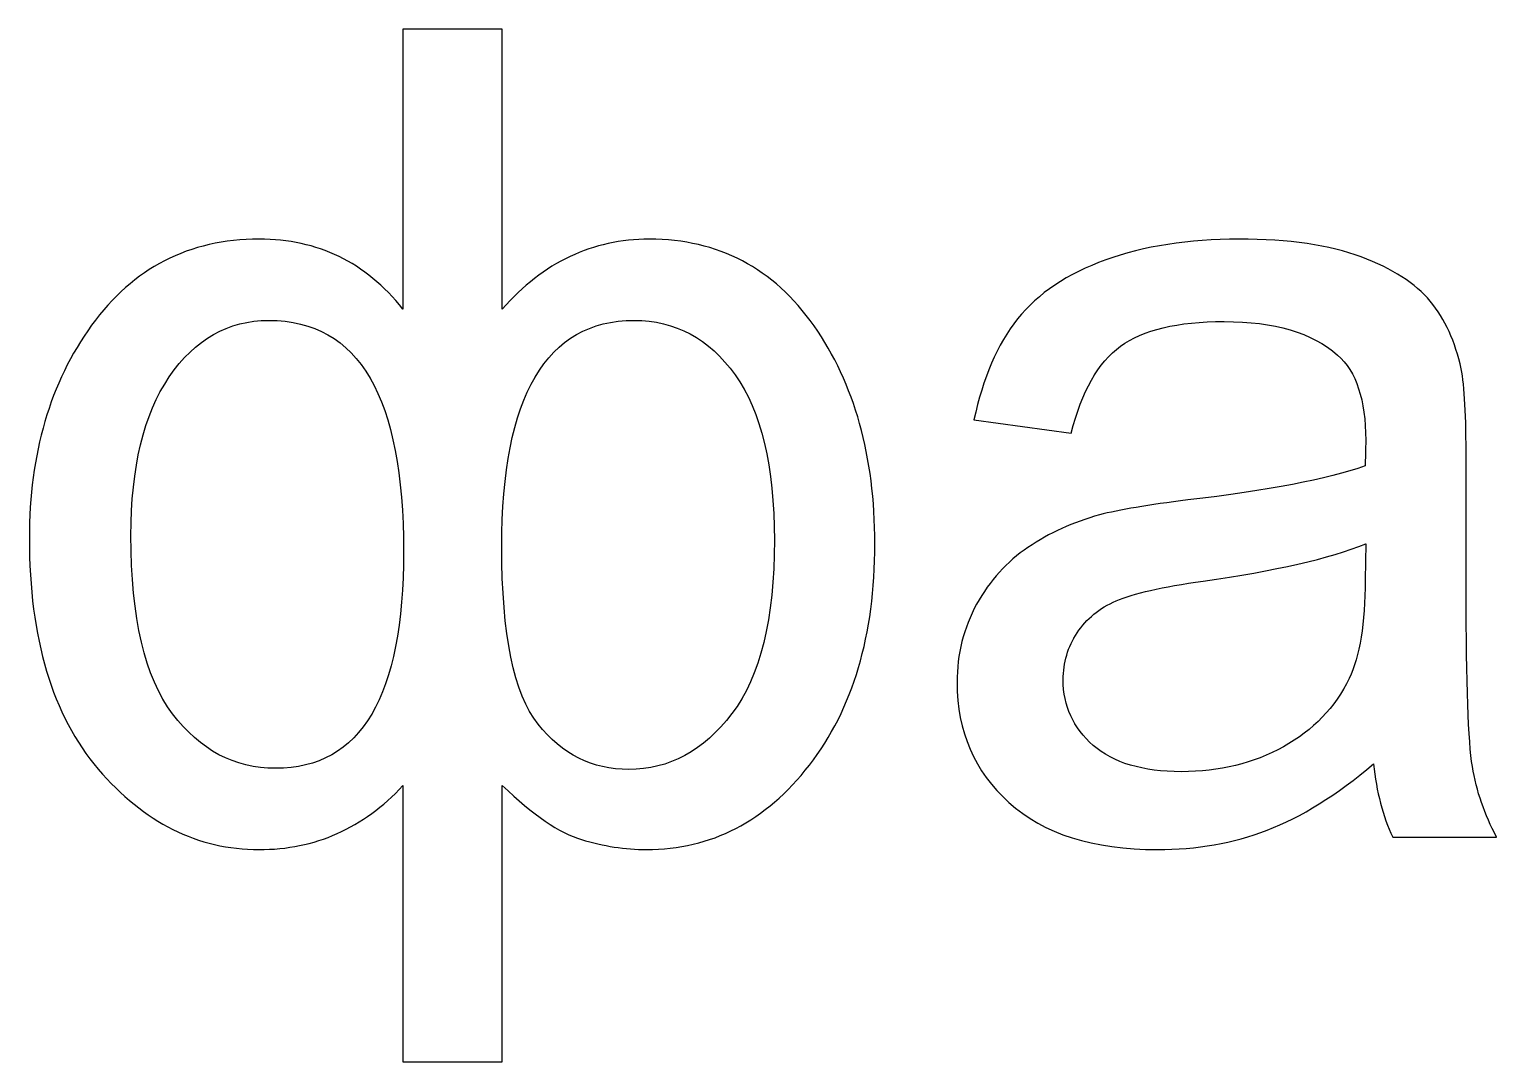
# Model space of a CAD drawing. Header units: millimetres. Extents: x -6423 to -1759, y 6 to 2012.
# Drawn here: x -6423 to -6170.9, y 1834.2 to 2011.6 of the extents above; entities that cross this region are included whole.
import ezdxf

# ---------------------------------------------------------------- set-up
doc = ezdxf.new("R2010")
doc.units = ezdxf.units.MM
doc.header["$MEASUREMENT"] = 0
doc.layers.add('layer 1', color=7, linetype='Continuous')

msp = doc.modelspace()

# ---------------------------------------------------------------- linework, layer by layer
at = {"layer": 'layer 1', "color": 177}
for points, knots in [([(-6358.7796, 2011.6226), (-6358.7796, 2011.6226), (-6341.713, 2011.6226), (-6341.713, 2011.6226), (-6341.713, 2011.6226), (-6341.713, 2011.6226), (-6341.713, 1963.5257), (-6341.713, 1963.5257), (-6341.713, 1963.5257), (-6338.1897, 1967.5661), (-6334.311, 1970.5722), (-6330.0766, 1972.5762), (-6330.0766, 1972.5762), (-6325.8746, 1974.5479), (-6321.317, 1975.5499), (-6316.4686, 1975.5499), (-6316.4686, 1975.5499), (-6304.5736, 1975.5499), (-6295.1353, 1970.5722), (-6288.1535, 1960.6489), (-6288.1535, 1960.6489), (-6281.204, 1950.7257), (-6277.7131, 1938.249), (-6277.7131, 1923.1864), (-6277.7131, 1923.1864), (-6277.7131, 1907.4773), (-6281.4626, 1894.8066), (-6288.9615, 1885.142), (-6288.9615, 1885.142), (-6296.4605, 1875.4773), (-6305.8019, 1870.6289), (-6316.9534, 1870.6289), (-6316.9534, 1870.6289), (-6320.6059, 1870.6289), (-6324.3231, 1871.2107), (-6328.1049, 1872.342), (-6328.1049, 1872.342), (-6331.8867, 1873.4733), (-6336.412, 1876.5763), (-6341.713, 1881.6188), (-6341.713, 1881.6188), (-6341.713, 1881.6188), (-6341.713, 1834.1683), (-6341.713, 1834.1683), (-6341.713, 1834.1683), (-6341.713, 1834.1683), (-6358.7796, 1834.1683), (-6358.7796, 1834.1683), (-6358.7796, 1834.1683), (-6358.7796, 1834.1683), (-6358.7796, 1881.6188), (-6358.7796, 1881.6188), (-6358.7796, 1881.6188), (-6362.1735, 1877.9662), (-6365.9554, 1875.2188), (-6370.0927, 1873.3763), (-6370.0927, 1873.3763), (-6374.2301, 1871.5339), (-6378.6907, 1870.6289), (-6383.5068, 1870.6289), (-6383.5068, 1870.6289), (-6394.0442, 1870.6289), (-6403.2563, 1875.2511), (-6411.1432, 1884.4632), (-6411.1432, 1884.4632), (-6419.03, 1893.7076), (-6422.9735, 1906.9278), (-6422.9735, 1924.1237), (-6422.9735, 1924.1237), (-6422.9735, 1938.7015), (-6419.4179, 1950.8873), (-6412.2745, 1960.7459), (-6412.2745, 1960.7459), (-6405.1311, 1970.6045), (-6395.5634, 1975.5499), (-6383.5068, 1975.5499), (-6383.5068, 1975.5499), (-6378.4321, 1975.5499), (-6373.8745, 1974.5479), (-6369.7695, 1972.5762), (-6369.7695, 1972.5762), (-6365.6644, 1970.5722), (-6362.0119, 1967.5661), (-6358.7796, 1963.5257), (-6358.7796, 1963.5257), (-6358.7796, 1963.5257), (-6358.7796, 2011.6226), (-6358.7796, 2011.6226)], [0, 0, 0, 0, 0.04347826, 0.04347826, 0.04347826, 0.04347826, 0.08695652, 0.08695652, 0.08695652, 0.08695652, 0.13043478, 0.13043478, 0.13043478, 0.13043478, 0.17391304, 0.17391304, 0.17391304, 0.17391304, 0.2173913, 0.2173913, 0.2173913, 0.2173913, 0.26086957, 0.26086957, 0.26086957, 0.26086957, 0.30434783, 0.30434783, 0.30434783, 0.30434783, 0.34782609, 0.34782609, 0.34782609, 0.34782609, 0.39130435, 0.39130435, 0.39130435, 0.39130435, 0.43478261, 0.43478261, 0.43478261, 0.43478261, 0.47826087, 0.47826087, 0.47826087, 0.47826087, 0.52173913, 0.52173913, 0.52173913, 0.52173913, 0.56521739, 0.56521739, 0.56521739, 0.56521739, 0.60869565, 0.60869565, 0.60869565, 0.60869565, 0.65217391, 0.65217391, 0.65217391, 0.65217391, 0.69565217, 0.69565217, 0.69565217, 0.69565217, 0.73913043, 0.73913043, 0.73913043, 0.73913043, 0.7826087, 0.7826087, 0.7826087, 0.7826087, 0.82608696, 0.82608696, 0.82608696, 0.82608696, 0.86956522, 0.86956522, 0.86956522, 0.86956522, 0.91304348, 0.91304348, 0.91304348, 0.91304348, 1, 1, 1, 1]), ([(-6192.0243, 1885.3682), (-6198.3596, 1879.9703), (-6204.4687, 1876.1885), (-6210.3192, 1873.9582), (-6210.3192, 1873.9582), (-6216.1697, 1871.7279), (-6222.4404, 1870.6289), (-6229.1636, 1870.6289), (-6229.1636, 1870.6289), (-6240.2181, 1870.6289), (-6248.7191, 1873.3117), (-6254.6666, 1878.7097), (-6254.6666, 1878.7097), (-6260.6141, 1884.0753), (-6263.5878, 1890.9602), (-6263.5878, 1899.3319), (-6263.5878, 1899.3319), (-6263.5878, 1904.245), (-6262.4565, 1908.7379), (-6260.2262, 1912.8106), (-6260.2262, 1912.8106), (-6257.9636, 1916.8833), (-6255.0221, 1920.1157), (-6251.402, 1922.5722), (-6251.402, 1922.5722), (-6247.7494, 1925.0288), (-6243.6767, 1926.9035), (-6239.1191, 1928.1641), (-6239.1191, 1928.1641), (-6235.7575, 1929.0369), (-6230.6828, 1929.8773), (-6223.9272, 1930.7177), (-6223.9272, 1930.7177), (-6210.1576, 1932.3338), (-6199.9758, 1934.3055), (-6193.4788, 1936.5682), (-6193.4788, 1936.5682), (-6193.4142, 1938.8954), (-6193.3818, 1940.3823), (-6193.3818, 1940.9964), (-6193.3818, 1940.9964), (-6193.3818, 1947.9136), (-6194.998, 1952.7944), (-6198.2303, 1955.6388), (-6198.2303, 1955.6388), (-6202.5939, 1959.4853), (-6209.0909, 1961.3924), (-6217.6889, 1961.3924), (-6217.6889, 1961.3924), (-6225.7373, 1961.3924), (-6231.6848, 1959.9702), (-6235.4989, 1957.158), (-6235.4989, 1957.158), (-6239.3454, 1954.3459), (-6242.1575, 1949.3681), (-6243.9999, 1942.1924), (-6243.9999, 1942.1924), (-6243.9999, 1942.1924), (-6260.6787, 1944.5197), (-6260.6787, 1944.5197), (-6260.6787, 1944.5197), (-6259.1595, 1951.6631), (-6256.6706, 1957.4489), (-6253.1797, 1961.8449), (-6253.1797, 1961.8449), (-6249.6888, 1966.2408), (-6244.6464, 1969.6025), (-6238.0525, 1971.9944), (-6238.0525, 1971.9944), (-6231.4909, 1974.354), (-6223.8303, 1975.5499), (-6215.1677, 1975.5499), (-6215.1677, 1975.5499), (-6206.5697, 1975.5499), (-6199.5556, 1974.5479), (-6194.1576, 1972.5115), (-6194.1576, 1972.5115), (-6188.7919, 1970.4752), (-6184.8162, 1967.954), (-6182.295, 1964.8833), (-6182.295, 1964.8833), (-6179.7738, 1961.8126), (-6177.996, 1957.9338), (-6176.9617, 1953.2469), (-6176.9617, 1953.2469), (-6176.4122, 1950.3378), (-6176.1213, 1945.1015), (-6176.1213, 1937.5702), (-6176.1213, 1937.5702), (-6176.1213, 1937.5702), (-6176.1213, 1914.944), (-6176.1213, 1914.944), (-6176.1213, 1914.944), (-6176.1213, 1899.1379), (-6175.7657, 1889.1501), (-6175.0546, 1884.9157), (-6175.0546, 1884.9157), (-6174.3758, 1880.6814), (-6172.9536, 1876.641), (-6170.8849, 1872.7622), (-6170.8849, 1872.7622), (-6170.8849, 1872.7622), (-6188.7273, 1872.7622), (-6188.7273, 1872.7622), (-6188.7273, 1872.7622), (-6190.4404, 1876.3501), (-6191.5394, 1880.5521), (-6192.0243, 1885.3682)], [0, 0, 0, 0, 0.03571429, 0.03571429, 0.03571429, 0.03571429, 0.07142857, 0.07142857, 0.07142857, 0.07142857, 0.10714286, 0.10714286, 0.10714286, 0.10714286, 0.14285714, 0.14285714, 0.14285714, 0.14285714, 0.17857143, 0.17857143, 0.17857143, 0.17857143, 0.21428571, 0.21428571, 0.21428571, 0.21428571, 0.25, 0.25, 0.25, 0.25, 0.28571429, 0.28571429, 0.28571429, 0.28571429, 0.32142857, 0.32142857, 0.32142857, 0.32142857, 0.35714286, 0.35714286, 0.35714286, 0.35714286, 0.39285714, 0.39285714, 0.39285714, 0.39285714, 0.42857143, 0.42857143, 0.42857143, 0.42857143, 0.46428571, 0.46428571, 0.46428571, 0.46428571, 0.5, 0.5, 0.5, 0.5, 0.53571429, 0.53571429, 0.53571429, 0.53571429, 0.57142857, 0.57142857, 0.57142857, 0.57142857, 0.60714286, 0.60714286, 0.60714286, 0.60714286, 0.64285714, 0.64285714, 0.64285714, 0.64285714, 0.67857143, 0.67857143, 0.67857143, 0.67857143, 0.71428571, 0.71428571, 0.71428571, 0.71428571, 0.75, 0.75, 0.75, 0.75, 0.78571429, 0.78571429, 0.78571429, 0.78571429, 0.82142857, 0.82142857, 0.82142857, 0.82142857, 0.85714286, 0.85714286, 0.85714286, 0.85714286, 0.89285714, 0.89285714, 0.89285714, 0.89285714, 0.92857143, 0.92857143, 0.92857143, 0.92857143, 1, 1, 1, 1]), ([(-6405.5189, 1924.6086), (-6405.5189, 1910.4187), (-6403.127, 1900.2046), (-6398.3755, 1893.9662), (-6398.3755, 1893.9662), (-6393.624, 1887.7278), (-6387.7412, 1884.5925), (-6380.6947, 1884.5925), (-6380.6947, 1884.5925), (-6373.325, 1884.5925), (-6367.7978, 1887.6955), (-6364.1453, 1893.9016), (-6364.1453, 1893.9016), (-6360.5251, 1900.1076), (-6358.6826, 1909.449), (-6358.6826, 1921.8611), (-6358.6826, 1921.8611), (-6358.6826, 1935.1136), (-6360.5897, 1945.0368), (-6364.4362, 1951.6631), (-6364.4362, 1951.6631), (-6368.2826, 1958.2893), (-6374.0685, 1961.5863), (-6381.826, 1961.5863), (-6381.826, 1961.5863), (-6388.8078, 1961.5863), (-6394.4967, 1958.354), (-6398.925, 1951.8894), (-6398.925, 1951.8894), (-6403.321, 1945.4247), (-6405.5189, 1936.3419), (-6405.5189, 1924.6086)], [0, 0, 0, 0, 0.11111111, 0.11111111, 0.11111111, 0.11111111, 0.22222222, 0.22222222, 0.22222222, 0.22222222, 0.33333333, 0.33333333, 0.33333333, 0.33333333, 0.44444444, 0.44444444, 0.44444444, 0.44444444, 0.55555556, 0.55555556, 0.55555556, 0.55555556, 0.66666667, 0.66666667, 0.66666667, 0.66666667, 0.77777778, 0.77777778, 0.77777778, 0.77777778, 1, 1, 1, 1]), ([(-6341.8099, 1922.6692), (-6341.8099, 1907.5419), (-6339.7413, 1897.3925), (-6335.5716, 1892.1884), (-6335.5716, 1892.1884), (-6331.4342, 1886.9844), (-6326.2302, 1884.3985), (-6319.9918, 1884.3985), (-6319.9918, 1884.3985), (-6313.0746, 1884.3985), (-6307.1595, 1887.5985), (-6302.2787, 1893.9985), (-6302.2787, 1893.9985), (-6297.3979, 1900.3662), (-6294.9736, 1910.3217), (-6294.9736, 1923.8005), (-6294.9736, 1923.8005), (-6294.9736, 1936.5035), (-6297.2363, 1946.0065), (-6301.7292, 1952.2449), (-6301.7292, 1952.2449), (-6306.2221, 1958.4833), (-6312.008, 1961.5863), (-6319.0544, 1961.5863), (-6319.0544, 1961.5863), (-6326.618, 1961.5863), (-6332.2746, 1958.354), (-6336.0887, 1951.857), (-6336.0887, 1951.857), (-6339.9029, 1945.3601), (-6341.8099, 1935.6308), (-6341.8099, 1922.6692)], [0, 0, 0, 0, 0.11111111, 0.11111111, 0.11111111, 0.11111111, 0.22222222, 0.22222222, 0.22222222, 0.22222222, 0.33333333, 0.33333333, 0.33333333, 0.33333333, 0.44444444, 0.44444444, 0.44444444, 0.44444444, 0.55555556, 0.55555556, 0.55555556, 0.55555556, 0.66666667, 0.66666667, 0.66666667, 0.66666667, 0.77777778, 0.77777778, 0.77777778, 0.77777778, 1, 1, 1, 1]), ([(-6193.3818, 1923.1864), (-6199.5879, 1920.6652), (-6208.897, 1918.5318), (-6221.3091, 1916.7864), (-6221.3091, 1916.7864), (-6228.3555, 1915.7844), (-6233.3333, 1914.653), (-6236.2424, 1913.3924), (-6236.2424, 1913.3924), (-6239.1515, 1912.1318), (-6241.3818, 1910.2894), (-6242.9656, 1907.8975), (-6242.9656, 1907.8975), (-6244.5494, 1905.4733), (-6245.3575, 1902.7904), (-6245.3575, 1899.8167), (-6245.3575, 1899.8167), (-6245.3575, 1895.3238), (-6243.6444, 1891.542), (-6240.1858, 1888.5359), (-6240.1858, 1888.5359), (-6236.7272, 1885.5299), (-6231.6848, 1884.0107), (-6225.0586, 1884.0107), (-6225.0586, 1884.0107), (-6218.497, 1884.0107), (-6212.6465, 1885.4329), (-6207.5071, 1888.3097), (-6207.5071, 1888.3097), (-6202.4, 1891.1541), (-6198.6182, 1895.0652), (-6196.2263, 1900.0106), (-6196.2263, 1900.0106), (-6194.3839, 1903.8571), (-6193.4788, 1909.5137), (-6193.4788, 1916.9803), (-6193.4788, 1916.9803), (-6193.4788, 1916.9803), (-6193.3818, 1923.1864), (-6193.3818, 1923.1864)], [0, 0, 0, 0, 0.09090909, 0.09090909, 0.09090909, 0.09090909, 0.18181818, 0.18181818, 0.18181818, 0.18181818, 0.27272727, 0.27272727, 0.27272727, 0.27272727, 0.36363636, 0.36363636, 0.36363636, 0.36363636, 0.45454545, 0.45454545, 0.45454545, 0.45454545, 0.54545455, 0.54545455, 0.54545455, 0.54545455, 0.63636364, 0.63636364, 0.63636364, 0.63636364, 0.72727273, 0.72727273, 0.72727273, 0.72727273, 0.81818182, 0.81818182, 0.81818182, 0.81818182, 1, 1, 1, 1])]:
    msp.add_open_spline(points, degree=3, knots=knots, dxfattribs=at)
at = {"layer": 'layer 1', "color": 177, "lineweight": 9}
for points, knots in [([(-6358.7796, 2011.6226), (-6358.7796, 2011.6226), (-6341.713, 2011.6226), (-6341.713, 2011.6226), (-6341.713, 2011.6226), (-6341.713, 2011.6226), (-6341.713, 1963.5257), (-6341.713, 1963.5257), (-6341.713, 1963.5257), (-6338.1897, 1967.5661), (-6334.311, 1970.5722), (-6330.0766, 1972.5762), (-6330.0766, 1972.5762), (-6325.8746, 1974.5479), (-6321.317, 1975.5499), (-6316.4686, 1975.5499), (-6316.4686, 1975.5499), (-6304.5736, 1975.5499), (-6295.1353, 1970.5722), (-6288.1535, 1960.6489), (-6288.1535, 1960.6489), (-6281.204, 1950.7257), (-6277.7131, 1938.249), (-6277.7131, 1923.1864), (-6277.7131, 1923.1864), (-6277.7131, 1907.4773), (-6281.4626, 1894.8066), (-6288.9615, 1885.142), (-6288.9615, 1885.142), (-6296.4605, 1875.4773), (-6305.8019, 1870.6289), (-6316.9534, 1870.6289), (-6316.9534, 1870.6289), (-6320.6059, 1870.6289), (-6324.3231, 1871.2107), (-6328.1049, 1872.342), (-6328.1049, 1872.342), (-6331.8867, 1873.4733), (-6336.412, 1876.5763), (-6341.713, 1881.6188), (-6341.713, 1881.6188), (-6341.713, 1881.6188), (-6341.713, 1834.1683), (-6341.713, 1834.1683), (-6341.713, 1834.1683), (-6341.713, 1834.1683), (-6358.7796, 1834.1683), (-6358.7796, 1834.1683), (-6358.7796, 1834.1683), (-6358.7796, 1834.1683), (-6358.7796, 1881.6188), (-6358.7796, 1881.6188), (-6358.7796, 1881.6188), (-6362.1735, 1877.9662), (-6365.9554, 1875.2188), (-6370.0927, 1873.3763), (-6370.0927, 1873.3763), (-6374.2301, 1871.5339), (-6378.6907, 1870.6289), (-6383.5068, 1870.6289), (-6383.5068, 1870.6289), (-6394.0442, 1870.6289), (-6403.2563, 1875.2511), (-6411.1432, 1884.4632), (-6411.1432, 1884.4632), (-6419.03, 1893.7076), (-6422.9735, 1906.9278), (-6422.9735, 1924.1237), (-6422.9735, 1924.1237), (-6422.9735, 1938.7015), (-6419.4179, 1950.8873), (-6412.2745, 1960.7459), (-6412.2745, 1960.7459), (-6405.1311, 1970.6045), (-6395.5634, 1975.5499), (-6383.5068, 1975.5499), (-6383.5068, 1975.5499), (-6378.4321, 1975.5499), (-6373.8745, 1974.5479), (-6369.7695, 1972.5762), (-6369.7695, 1972.5762), (-6365.6644, 1970.5722), (-6362.0119, 1967.5661), (-6358.7796, 1963.5257), (-6358.7796, 1963.5257), (-6358.7796, 1963.5257), (-6358.7796, 2011.6226), (-6358.7796, 2011.6226)], [0, 0, 0, 0, 0.04347826, 0.04347826, 0.04347826, 0.04347826, 0.08695652, 0.08695652, 0.08695652, 0.08695652, 0.13043478, 0.13043478, 0.13043478, 0.13043478, 0.17391304, 0.17391304, 0.17391304, 0.17391304, 0.2173913, 0.2173913, 0.2173913, 0.2173913, 0.26086957, 0.26086957, 0.26086957, 0.26086957, 0.30434783, 0.30434783, 0.30434783, 0.30434783, 0.34782609, 0.34782609, 0.34782609, 0.34782609, 0.39130435, 0.39130435, 0.39130435, 0.39130435, 0.43478261, 0.43478261, 0.43478261, 0.43478261, 0.47826087, 0.47826087, 0.47826087, 0.47826087, 0.52173913, 0.52173913, 0.52173913, 0.52173913, 0.56521739, 0.56521739, 0.56521739, 0.56521739, 0.60869565, 0.60869565, 0.60869565, 0.60869565, 0.65217391, 0.65217391, 0.65217391, 0.65217391, 0.69565217, 0.69565217, 0.69565217, 0.69565217, 0.73913043, 0.73913043, 0.73913043, 0.73913043, 0.7826087, 0.7826087, 0.7826087, 0.7826087, 0.82608696, 0.82608696, 0.82608696, 0.82608696, 0.86956522, 0.86956522, 0.86956522, 0.86956522, 0.91304348, 0.91304348, 0.91304348, 0.91304348, 1, 1, 1, 1]), ([(-6192.0243, 1885.3682), (-6198.3596, 1879.9703), (-6204.4687, 1876.1885), (-6210.3192, 1873.9582), (-6210.3192, 1873.9582), (-6216.1697, 1871.7279), (-6222.4404, 1870.6289), (-6229.1636, 1870.6289), (-6229.1636, 1870.6289), (-6240.2181, 1870.6289), (-6248.7191, 1873.3117), (-6254.6666, 1878.7097), (-6254.6666, 1878.7097), (-6260.6141, 1884.0753), (-6263.5878, 1890.9602), (-6263.5878, 1899.3319), (-6263.5878, 1899.3319), (-6263.5878, 1904.245), (-6262.4565, 1908.7379), (-6260.2262, 1912.8106), (-6260.2262, 1912.8106), (-6257.9636, 1916.8833), (-6255.0221, 1920.1157), (-6251.402, 1922.5722), (-6251.402, 1922.5722), (-6247.7494, 1925.0288), (-6243.6767, 1926.9035), (-6239.1191, 1928.1641), (-6239.1191, 1928.1641), (-6235.7575, 1929.0369), (-6230.6828, 1929.8773), (-6223.9272, 1930.7177), (-6223.9272, 1930.7177), (-6210.1576, 1932.3338), (-6199.9758, 1934.3055), (-6193.4788, 1936.5682), (-6193.4788, 1936.5682), (-6193.4142, 1938.8954), (-6193.3818, 1940.3823), (-6193.3818, 1940.9964), (-6193.3818, 1940.9964), (-6193.3818, 1947.9136), (-6194.998, 1952.7944), (-6198.2303, 1955.6388), (-6198.2303, 1955.6388), (-6202.5939, 1959.4853), (-6209.0909, 1961.3924), (-6217.6889, 1961.3924), (-6217.6889, 1961.3924), (-6225.7373, 1961.3924), (-6231.6848, 1959.9702), (-6235.4989, 1957.158), (-6235.4989, 1957.158), (-6239.3454, 1954.3459), (-6242.1575, 1949.3681), (-6243.9999, 1942.1924), (-6243.9999, 1942.1924), (-6243.9999, 1942.1924), (-6260.6787, 1944.5197), (-6260.6787, 1944.5197), (-6260.6787, 1944.5197), (-6259.1595, 1951.6631), (-6256.6706, 1957.4489), (-6253.1797, 1961.8449), (-6253.1797, 1961.8449), (-6249.6888, 1966.2408), (-6244.6464, 1969.6025), (-6238.0525, 1971.9944), (-6238.0525, 1971.9944), (-6231.4909, 1974.354), (-6223.8303, 1975.5499), (-6215.1677, 1975.5499), (-6215.1677, 1975.5499), (-6206.5697, 1975.5499), (-6199.5556, 1974.5479), (-6194.1576, 1972.5115), (-6194.1576, 1972.5115), (-6188.7919, 1970.4752), (-6184.8162, 1967.954), (-6182.295, 1964.8833), (-6182.295, 1964.8833), (-6179.7738, 1961.8126), (-6177.996, 1957.9338), (-6176.9617, 1953.2469), (-6176.9617, 1953.2469), (-6176.4122, 1950.3378), (-6176.1213, 1945.1015), (-6176.1213, 1937.5702), (-6176.1213, 1937.5702), (-6176.1213, 1937.5702), (-6176.1213, 1914.944), (-6176.1213, 1914.944), (-6176.1213, 1914.944), (-6176.1213, 1899.1379), (-6175.7657, 1889.1501), (-6175.0546, 1884.9157), (-6175.0546, 1884.9157), (-6174.3758, 1880.6814), (-6172.9536, 1876.641), (-6170.8849, 1872.7622), (-6170.8849, 1872.7622), (-6170.8849, 1872.7622), (-6188.7273, 1872.7622), (-6188.7273, 1872.7622), (-6188.7273, 1872.7622), (-6190.4404, 1876.3501), (-6191.5394, 1880.5521), (-6192.0243, 1885.3682)], [0, 0, 0, 0, 0.03571429, 0.03571429, 0.03571429, 0.03571429, 0.07142857, 0.07142857, 0.07142857, 0.07142857, 0.10714286, 0.10714286, 0.10714286, 0.10714286, 0.14285714, 0.14285714, 0.14285714, 0.14285714, 0.17857143, 0.17857143, 0.17857143, 0.17857143, 0.21428571, 0.21428571, 0.21428571, 0.21428571, 0.25, 0.25, 0.25, 0.25, 0.28571429, 0.28571429, 0.28571429, 0.28571429, 0.32142857, 0.32142857, 0.32142857, 0.32142857, 0.35714286, 0.35714286, 0.35714286, 0.35714286, 0.39285714, 0.39285714, 0.39285714, 0.39285714, 0.42857143, 0.42857143, 0.42857143, 0.42857143, 0.46428571, 0.46428571, 0.46428571, 0.46428571, 0.5, 0.5, 0.5, 0.5, 0.53571429, 0.53571429, 0.53571429, 0.53571429, 0.57142857, 0.57142857, 0.57142857, 0.57142857, 0.60714286, 0.60714286, 0.60714286, 0.60714286, 0.64285714, 0.64285714, 0.64285714, 0.64285714, 0.67857143, 0.67857143, 0.67857143, 0.67857143, 0.71428571, 0.71428571, 0.71428571, 0.71428571, 0.75, 0.75, 0.75, 0.75, 0.78571429, 0.78571429, 0.78571429, 0.78571429, 0.82142857, 0.82142857, 0.82142857, 0.82142857, 0.85714286, 0.85714286, 0.85714286, 0.85714286, 0.89285714, 0.89285714, 0.89285714, 0.89285714, 0.92857143, 0.92857143, 0.92857143, 0.92857143, 1, 1, 1, 1]), ([(-6405.5189, 1924.6086), (-6405.5189, 1910.4187), (-6403.127, 1900.2046), (-6398.3755, 1893.9662), (-6398.3755, 1893.9662), (-6393.624, 1887.7278), (-6387.7412, 1884.5925), (-6380.6947, 1884.5925), (-6380.6947, 1884.5925), (-6373.325, 1884.5925), (-6367.7978, 1887.6955), (-6364.1453, 1893.9016), (-6364.1453, 1893.9016), (-6360.5251, 1900.1076), (-6358.6826, 1909.449), (-6358.6826, 1921.8611), (-6358.6826, 1921.8611), (-6358.6826, 1935.1136), (-6360.5897, 1945.0368), (-6364.4362, 1951.6631), (-6364.4362, 1951.6631), (-6368.2826, 1958.2893), (-6374.0685, 1961.5863), (-6381.826, 1961.5863), (-6381.826, 1961.5863), (-6388.8078, 1961.5863), (-6394.4967, 1958.354), (-6398.925, 1951.8894), (-6398.925, 1951.8894), (-6403.321, 1945.4247), (-6405.5189, 1936.3419), (-6405.5189, 1924.6086)], [0, 0, 0, 0, 0.11111111, 0.11111111, 0.11111111, 0.11111111, 0.22222222, 0.22222222, 0.22222222, 0.22222222, 0.33333333, 0.33333333, 0.33333333, 0.33333333, 0.44444444, 0.44444444, 0.44444444, 0.44444444, 0.55555556, 0.55555556, 0.55555556, 0.55555556, 0.66666667, 0.66666667, 0.66666667, 0.66666667, 0.77777778, 0.77777778, 0.77777778, 0.77777778, 1, 1, 1, 1]), ([(-6341.8099, 1922.6692), (-6341.8099, 1907.5419), (-6339.7413, 1897.3925), (-6335.5716, 1892.1884), (-6335.5716, 1892.1884), (-6331.4342, 1886.9844), (-6326.2302, 1884.3985), (-6319.9918, 1884.3985), (-6319.9918, 1884.3985), (-6313.0746, 1884.3985), (-6307.1595, 1887.5985), (-6302.2787, 1893.9985), (-6302.2787, 1893.9985), (-6297.3979, 1900.3662), (-6294.9736, 1910.3217), (-6294.9736, 1923.8005), (-6294.9736, 1923.8005), (-6294.9736, 1936.5035), (-6297.2363, 1946.0065), (-6301.7292, 1952.2449), (-6301.7292, 1952.2449), (-6306.2221, 1958.4833), (-6312.008, 1961.5863), (-6319.0544, 1961.5863), (-6319.0544, 1961.5863), (-6326.618, 1961.5863), (-6332.2746, 1958.354), (-6336.0887, 1951.857), (-6336.0887, 1951.857), (-6339.9029, 1945.3601), (-6341.8099, 1935.6308), (-6341.8099, 1922.6692)], [0, 0, 0, 0, 0.11111111, 0.11111111, 0.11111111, 0.11111111, 0.22222222, 0.22222222, 0.22222222, 0.22222222, 0.33333333, 0.33333333, 0.33333333, 0.33333333, 0.44444444, 0.44444444, 0.44444444, 0.44444444, 0.55555556, 0.55555556, 0.55555556, 0.55555556, 0.66666667, 0.66666667, 0.66666667, 0.66666667, 0.77777778, 0.77777778, 0.77777778, 0.77777778, 1, 1, 1, 1]), ([(-6193.3818, 1923.1864), (-6199.5879, 1920.6652), (-6208.897, 1918.5318), (-6221.3091, 1916.7864), (-6221.3091, 1916.7864), (-6228.3555, 1915.7844), (-6233.3333, 1914.653), (-6236.2424, 1913.3924), (-6236.2424, 1913.3924), (-6239.1515, 1912.1318), (-6241.3818, 1910.2894), (-6242.9656, 1907.8975), (-6242.9656, 1907.8975), (-6244.5494, 1905.4733), (-6245.3575, 1902.7904), (-6245.3575, 1899.8167), (-6245.3575, 1899.8167), (-6245.3575, 1895.3238), (-6243.6444, 1891.542), (-6240.1858, 1888.5359), (-6240.1858, 1888.5359), (-6236.7272, 1885.5299), (-6231.6848, 1884.0107), (-6225.0586, 1884.0107), (-6225.0586, 1884.0107), (-6218.497, 1884.0107), (-6212.6465, 1885.4329), (-6207.5071, 1888.3097), (-6207.5071, 1888.3097), (-6202.4, 1891.1541), (-6198.6182, 1895.0652), (-6196.2263, 1900.0106), (-6196.2263, 1900.0106), (-6194.3839, 1903.8571), (-6193.4788, 1909.5137), (-6193.4788, 1916.9803), (-6193.4788, 1916.9803), (-6193.4788, 1916.9803), (-6193.3818, 1923.1864), (-6193.3818, 1923.1864)], [0, 0, 0, 0, 0.09090909, 0.09090909, 0.09090909, 0.09090909, 0.18181818, 0.18181818, 0.18181818, 0.18181818, 0.27272727, 0.27272727, 0.27272727, 0.27272727, 0.36363636, 0.36363636, 0.36363636, 0.36363636, 0.45454545, 0.45454545, 0.45454545, 0.45454545, 0.54545455, 0.54545455, 0.54545455, 0.54545455, 0.63636364, 0.63636364, 0.63636364, 0.63636364, 0.72727273, 0.72727273, 0.72727273, 0.72727273, 0.81818182, 0.81818182, 0.81818182, 0.81818182, 1, 1, 1, 1])]:
    msp.add_open_spline(points, degree=3, knots=knots, dxfattribs=at)

doc.saveas('drawing.dxf')
